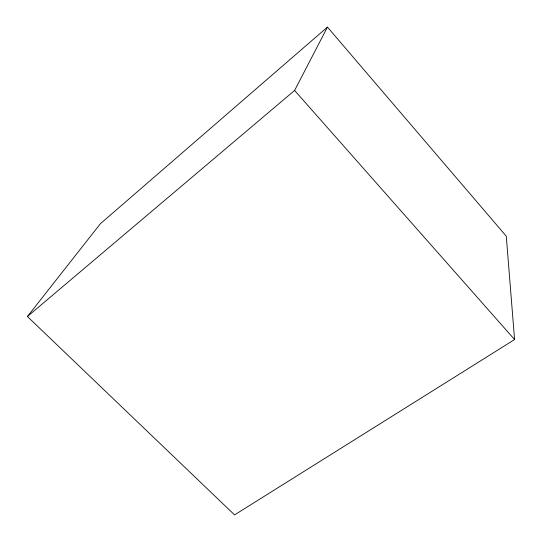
<?xml version="1.0" encoding="UTF-8"?>
<svg xmlns="http://www.w3.org/2000/svg" width="542" height="542" viewBox="0 0 542 542"><rect width="100%" height="100%" fill="white"/><g stroke="black" fill="none" stroke-linecap="round" stroke-linejoin="round"><path stroke-width="0.81" d="M27.418 316.514L294.604 90.446L327.456 27.1L506.275 236.197L514.582 339.556L234.564 514.9L27.418 316.514L100.385 223.731L327.456 27.1M294.604 90.446L514.582 339.556"/></g></svg>
